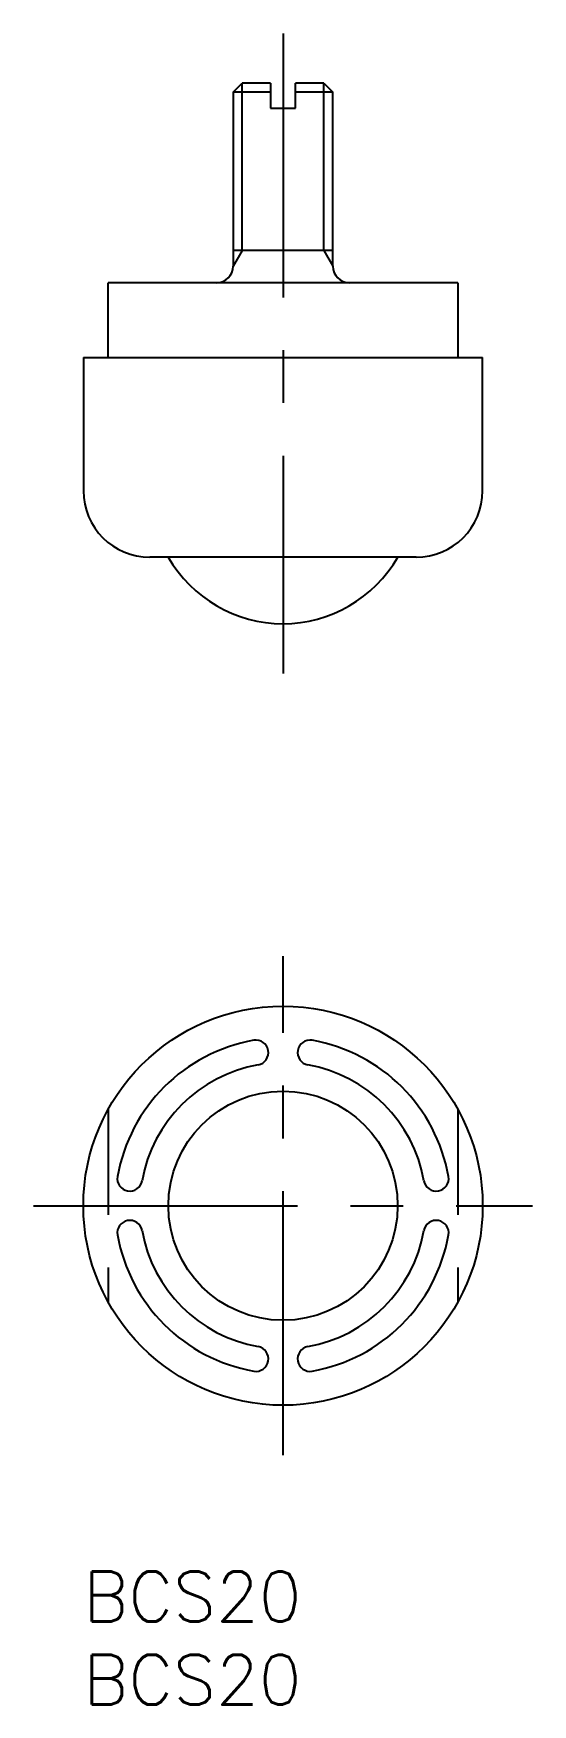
# Model space of a CAD drawing. Extents: x -3 to 27, y -8 to 92.
import ezdxf

# ---------------------------------------------------------------- set-up
doc = ezdxf.new("R2010")
doc.units = 0
doc.header["$LTSCALE"] = 0.5
doc.linetypes.add('CENTER', pattern=[50.8, 31.75, -6.35, 6.35, -6.35])
doc.linetypes.add('DASHED', pattern=[19.05, 12.7, -6.35])
for name, color, linetype in [('MSM_CENTER', 1, 'CENTER'), ('MSM_CONTINUOUS', 7, 'CONTINUOUS'), ('MSM_DASHED', 4, 'DASHED'), ('MSM_NARROW', 5, 'CONTINUOUS'), ('MSM_PART_NUMBER', 7, 'CONTINUOUS')]:
    doc.layers.add(name, color=color, linetype=linetype)
doc.styles.get("Standard").update_dxf_attribs({"font": 'txt.shx', "height": 1.5, "bigfont": 'bigfont.shx'})

# ---------------------------------------------------------------- blocks, each defined once
blk = doc.blocks.new('*U17')
at = {"layer": 'MSM_PART_NUMBER'}
blk.add_text('BCS20', height=3, dxfattribs=at).set_placement((0, -3))
blk = doc.blocks.new('*U18')
at = {"layer": 'MSM_PART_NUMBER'}
blk.add_text('BCS20', height=3, dxfattribs=at).set_placement((0, -8))

msp = doc.modelspace()

# ---------------------------------------------------------------- linework, layer by layer
at = {"layer": 'MSM_CENTER'}
for p, q in [((12, 92.5), (12, 54)), ((12, 7), (12, 37)), ((-3, 22), (27, 22))]:
    msp.add_line(p, q, dxfattribs=at)
at = {"layer": 'MSM_CONTINUOUS'}
for p, q in [((9, 88.96), (9.54, 89.5)), ((11.25, 89.5), (9.54, 89.5)), ((11.25, 89.5), (11.25, 88)), ((12.75, 88), (12.75, 89.5)), ((14.46, 89.5), (12.75, 89.5)), ((14.46, 89.5), (15, 88.96)), ((9, 88.96), (9, 78.5)), ((11.25, 88.96), (9, 88.96)), ((15, 88.96), (12.75, 88.96)), ((15, 78.5), (15, 88.96)), ((11.25, 88), (12.75, 88)), ((15, 79.44), (9, 79.44)), ((22.5, 77.5), (1.5, 77.5)), ((1.5, 73), (1.5, 77.5)), ((22.5, 77.5), (22.5, 73)), ((0, 73), (24, 73)), ((0, 73), (0, 65)), ((24, 65), (24, 73)), ((20, 61), (4, 61))]:
    msp.add_line(p, q, dxfattribs=at)
for radius in [12, 6.89]:
    msp.add_circle((12, 22), radius, dxfattribs=at)
for centre, radius, start, end in [((8, 78.5), 1, 270, 0), ((16, 78.5), 1, 180, 270), ((4, 65), 4, 180, 270), ((20, 65), 4, 270, 0), ((12, 64.94), 7.94, 209.7399, 330.2601), ((12, 22), 10.1, 100, 170), ((10.37, 31.21), 0.75, 280.4946, 99.5054), ((13.63, 31.21), 0.75, 80.4946, 259.5054), ((12, 22), 10.1, 10, 80), ((12, 22), 8.6, 100, 170), ((12, 22), 8.6, 10, 80), ((2.79, 23.63), 0.75, 170.1934, 349.8066), ((21.21, 23.63), 0.75, 190.1934, 9.8066), ((2.79, 20.37), 0.75, 10.4946, 189.5054), ((21.21, 20.37), 0.75, 350.4946, 169.5054), ((12, 22), 10.1, 190, 260), ((12, 22), 8.6, 190, 260), ((12, 22), 8.6, 280, 350), ((12, 22), 10.1, 280, 350), ((10.37, 12.79), 0.75, 260.1934, 79.8066), ((13.63, 12.79), 0.75, 100.1934, 279.8066)]:
    msp.add_arc(centre, radius, start, end, dxfattribs=at)
at = {"layer": 'MSM_DASHED'}
for p, q in [((1.5, 27.81), (1.5, 16.19)), ((22.5, 27.81), (22.5, 16.19))]:
    msp.add_line(p, q, dxfattribs=at)
at = {"layer": 'MSM_NARROW'}
for p, q in [((9.54, 79.44), (9.54, 89.5)), ((14.46, 79.44), (14.46, 89.5)), ((9.54, 79.44), (9, 78.5)), ((14.46, 79.44), (15, 78.5))]:
    msp.add_line(p, q, dxfattribs=at)

# ---------------------------------------------------------------- block references
at = {"layer": 'MSM_CONTINUOUS'}
for name in ['*U17', '*U18']:
    msp.add_blockref(name, (0, 0), dxfattribs=at)

doc.saveas('drawing.dxf')
